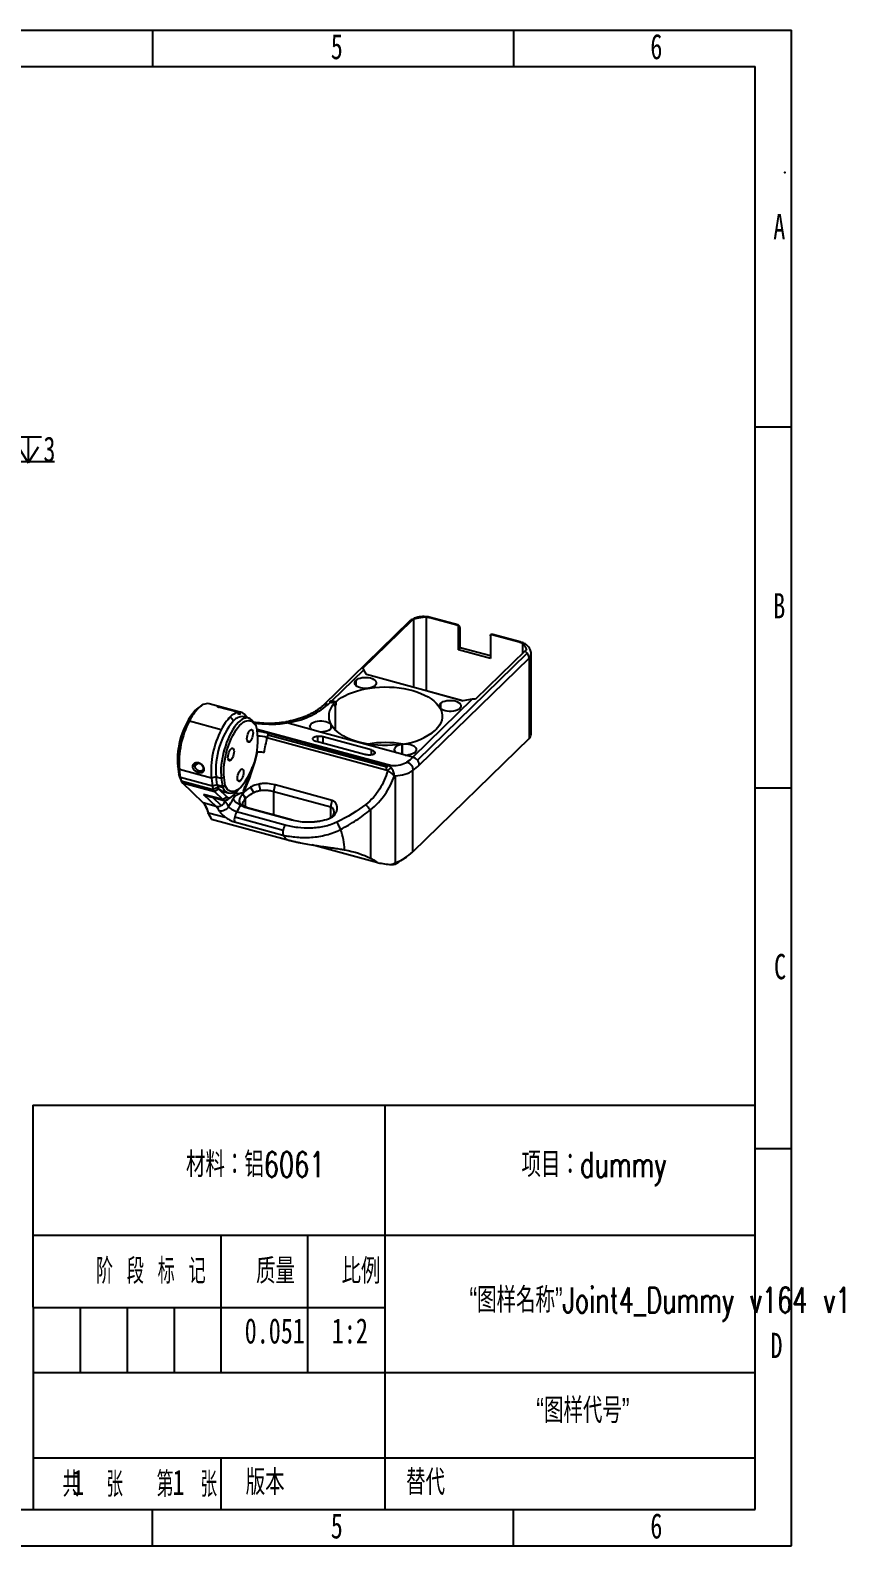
# Model space of a CAD drawing. Header units: millimetres. Extents: x 0 to 304, y 0 to 210.
# Drawn here: x 191.6 to 304.2, y 0 to 210 of the extents above; entities that cross this region are included whole.
import ezdxf

# ---------------------------------------------------------------- set-up
doc = ezdxf.new("R2010")
doc.units = ezdxf.units.MM
doc.header["$PDSIZE"] = -1
doc.layers.add('图框', color=7, linetype='Continuous')
doc.styles.add('SLDTEXTSTYLE0', font='TXT', dxfattribs={"width": 0.7, "bigfont": 'bigfont'})
doc.styles.add('SLDTEXTSTYLE1', font='TXT', dxfattribs={"width": 0.6, "bigfont": 'bigfont'})
doc.styles.add('SLDTEXTSTYLE2', font='TXT', dxfattribs={"width": 0.614286, "bigfont": 'bigfont'})
doc.styles.add('SLDTEXTSTYLE3', font='TXT', dxfattribs={"width": 0.7})
doc.dimstyles.new('SLDDIMSTYLE2', dxfattribs={"dimtxt": 3.5, "dimasz": 4.08, "dimexe": 0, "dimexo": 0.0625, "dimgap": 0.875, "dimtad": 0, "dimtih": 1, "dimtoh": 1, "dimlfac": 2, "dimrnd": 1e-09, "dimzin": 12, "dimdsep": 46, "dimtxsty": 'SLDTEXTSTYLE3', "dimsah": 1, "dimcen": 0, "dimadec": 0, "dimazin": 3, "dimtfac": 1, "dimtofl": 0, "dimtmove": 0, "dimatfit": 3, "dimfxl": 1, "dimfrac": 2, "dimtolj": 1, "dimtzin": 12, "dimarcsym": 0})

# ---------------------------------------------------------------- blocks, each defined once
blk = doc.blocks.new('SW_SYMBOL_HOLE_DEPTH')
at = {"layer": '图框', "color": 0}
for p, q in [((0, 875), (800, 875)), ((100, 555), (400, 75)), ((400, 875), (400, 75)), ((700, 555), (400, 75))]:
    blk.add_line(p, q, dxfattribs=at)
blk = doc.blocks.new('_D_2')
at = {"layer": '图框'}
for p, q in [((154.77, 167.2), (156.08, 166.46)), ((156.08, 166.46), (184.86, 150.24)), ((184.86, 150.24), (194.95, 150.24))]:
    blk.add_line(p, q, dxfattribs=at)
blk.add_solid([(156.08, 166.46), (159.38, 164.01), (159.88, 164.9)], dxfattribs=at)
at = {"layer": '图框', "xscale": 0.0045117371, "yscale": 0.0045117371, "zscale": 0.0045117371}
blk.add_blockref('SW_SYMBOL_HOLE_DEPTH', (189.52, 149.72), dxfattribs=at)
at = {"layer": '图框', "char_height": 3.5, "attachment_point": 1, "style": 'SLDTEXTSTYLE3'}
for s, insert in [('R3', (186.45, 153.71)), ('3', (193.41, 153.71))]:
    blk.add_mtext(s, dxfattribs=dict(at, insert=insert))

msp = doc.modelspace()

# ---------------------------------------------------------------- linework, layer by layer
at = {"color": 7, "linetype": 'Continuous'}
for q in [(296.0803, 190.3554), (296.1056, 190.2995)]:
    msp.add_line((296.0803, 190.3064), q, dxfattribs=at)
at = {"color": 7, "linetype": 'Continuous', "lineweight": 25}
for p, q in [((244.12, 128.1156), (232.2121, 116.4932)), ((237.6188, 121.573), (244.4358, 128.2266)), ((244.6579, 128.4222), (244.6579, 118.9521)), ((246.426, 128.7201), (246.426, 118.4931)), ((246.9048, 128.6136), (250.6636, 127.592)), ((250.793, 127.6057), (247.0343, 128.6272)), ((244.0469, 128.0551), (232.139, 116.4328)), ((250.8847, 124.1387), (250.8847, 127.305)), ((251.1019, 126.9222), (251.1019, 124.3507)), ((251.1308, 124.4108), (251.1308, 126.9823)), ((255.3068, 126.1032), (255.3068, 122.9369)), ((255.5279, 126.27), (259.2867, 125.2485)), ((259.4161, 125.2621), (255.6573, 126.2837)), ((251.1019, 124.3507), (250.8847, 124.1387)), ((255.3068, 122.9369), (250.8847, 124.1387)), ((251.1308, 124.4884), (255.3068, 123.3535)), ((260.09, 123.9721), (253.273, 117.3186)), ((259.7655, 125.0947), (259.7655, 123.6554)), ((245.2022, 108.8502), (260.4058, 123.6894)), ((245.4612, 108.1737), (260.6649, 123.0129)), ((260.6649, 123.0129), (260.6649, 111.8698)), ((260.9538, 112.4707), (260.9538, 123.6138)), ((233.368, 117.092), (237.765, 121.3837)), ((236.6864, 119.9216), (236.6864, 119.2005)), ((238.1655, 120.7166), (237.765, 121.3837)), ((251.505, 117.0912), (238.1655, 120.7166)), ((246.376, 118.4852), (246.426, 118.4931)), ((246.426, 118.4931), (251.5549, 117.0992)), ((214.4311, 115.7547), (214.8733, 116.0631)), ((215.2612, 116.3899), (214.7853, 116.0531)), ((220.8034, 115.4812), (216.3813, 116.6831)), ((220.3227, 115.4884), (217.6787, 116.207)), ((217.8742, 116.1539), (217.8902, 116.2323)), ((217.8902, 116.2323), (220.5341, 115.5137)), ((232.8375, 116.5743), (233.1613, 116.8903)), ((233.7042, 116.7261), (233.2506, 116.8494)), ((233.4839, 117.0772), (233.9376, 116.9539)), ((233.4839, 117.0772), (233.4839, 116.786)), ((233.7042, 116.7261), (233.7042, 116.2975)), ((233.7042, 116.5887), (233.9376, 116.5253)), ((233.8174, 116.4123), (233.8174, 113.0552)), ((233.9376, 116.5253), (233.9376, 116.9539)), ((252.8001, 117.2975), (244.5768, 109.2712)), ((248.4123, 116.7348), (248.4123, 116.0137)), ((252.8001, 117.2975), (251.505, 117.0912)), ((218.0469, 113.0768), (213.6248, 114.2786)), ((219.7376, 114.3125), (219.2954, 114.8612)), ((220.435, 115.2905), (220.702, 115.2179)), ((221.822, 114.6863), (221.1145, 114.8786)), ((221.79, 114.695), (221.2457, 115.2215)), ((221.2457, 115.2215), (221.4496, 114.7875)), ((222.2258, 114.4491), (222.3894, 114.101)), ((222.7513, 113.9408), (222.2258, 114.4491)), ((222.3894, 114.101), (222.9, 113.6071)), ((230.6147, 113.0658), (227.1274, 114.0136)), ((233.2573, 113.752), (233.2573, 113.2916)), ((233.2597, 113.2956), (233.2597, 113.748)), ((221.6335, 111.5576), (222.024, 111.4515)), ((241.656, 108.0592), (223.0302, 113.1213)), ((224.3774, 112.0012), (240.8378, 107.5277)), ((224.5087, 112.3874), (240.9691, 107.9138)), ((241.1613, 108.0907), (224.7009, 112.5643)), ((231.7779, 112.7497), (230.6147, 113.0658)), ((237.8596, 109.6545), (231.2264, 111.4573)), ((231.3978, 111.4107), (231.3978, 112.1464)), ((242.3405, 109.879), (231.7779, 112.7497)), ((238.793, 110.2835), (232.1598, 112.0862)), ((232.1598, 111.2036), (232.1598, 112.0862)), ((260.6649, 111.8698), (244.5835, 96.1739)), ((238.793, 110.2835), (238.793, 109.5726)), ((239.2817, 109.7575), (239.2817, 110.0037)), ((243.5038, 109.5628), (242.3405, 109.879)), ((243.1044, 111.0725), (243.1044, 109.6714)), ((243.1121, 109.6693), (243.1121, 111.0737)), ((244.5768, 109.2712), (243.5038, 109.5628)), ((212.2491, 107.5425), (212.0351, 107.975)), ((212.0351, 107.975), (212.1789, 106.8804)), ((216.6712, 106.3407), (212.2491, 107.5425)), ((212.3929, 106.4479), (212.2491, 107.5425)), ((214.4256, 108.0489), (214.0977, 107.9967)), ((214.4256, 108.0489), (214.8465, 108.4596)), ((215.544, 107.7449), (215.6454, 107.576)), ((219.0064, 108.9934), (219.3969, 108.8873)), ((244.5835, 96.1739), (244.5835, 107.4299)), ((212.3929, 106.4479), (212.1789, 106.8804)), ((212.2654, 106.5258), (212.501, 106.0046)), ((212.2827, 106.4849), (212.5227, 105.9535)), ((216.815, 105.2461), (212.3929, 106.4479)), ((212.501, 106.0046), (216.9231, 104.8027)), ((212.6859, 105.71), (217.108, 104.5082)), ((215.5504, 102.9391), (212.6859, 105.71)), ((217.3416, 106.5328), (216.6712, 106.3407)), ((216.6712, 106.3407), (216.815, 105.2461)), ((217.4854, 105.4382), (216.815, 105.2461)), ((217.5719, 105.0836), (216.9231, 104.8027)), ((217.3416, 106.5328), (218.0491, 106.3405)), ((217.4854, 105.4382), (217.3416, 106.5328)), ((217.4854, 105.4382), (218.1929, 105.2459)), ((217.509, 105.298), (218.2165, 105.1057)), ((218.0491, 106.3405), (218.4514, 106.4558)), ((218.0491, 106.3405), (218.1929, 105.2459)), ((218.1929, 105.2459), (218.5951, 105.3612)), ((218.5951, 105.3612), (218.4514, 106.4558)), ((220.32, 106.0968), (220.7104, 105.9907)), ((221.9423, 106.9099), (221.9653, 106.9036)), ((222.5315, 104.3781), (222.1096, 105.1222)), ((223.4616, 104.6676), (223.3055, 105.5501)), ((225.327, 104.5349), (225.5002, 105.4197)), ((233.3929, 103.2747), (225.5002, 105.4197)), ((242.1243, 106.6956), (242.1243, 94.6137)), ((217.3192, 102.4584), (215.5504, 102.9391)), ((218.2604, 103.3934), (215.6072, 104.1145)), ((215.6072, 104.1145), (217.3192, 102.4584)), ((216.0973, 103.9206), (218.4527, 103.2805)), ((216.8453, 103.7173), (218.0439, 102.5579)), ((217.7198, 104.8479), (217.108, 104.5082)), ((217.108, 104.5082), (218.2604, 103.3934)), ((218.8722, 103.7331), (217.7198, 104.8479)), ((218.8722, 103.7331), (218.2604, 103.3934)), ((218.2951, 104.5049), (219.0027, 104.3126)), ((218.5428, 103.1379), (218.373, 103.3021)), ((219.1454, 103.6329), (218.6019, 103.2681)), ((218.9397, 103.4079), (219.4156, 103.7447)), ((219.6912, 103.9819), (219.906, 103.9235)), ((220.4758, 104.177), (220.0026, 104.3056)), ((220.0741, 104.593), (220.3596, 104.7951)), ((221.0615, 104.2137), (221.0312, 104.2412)), ((221.19, 104.8775), (221.1257, 104.6026)), ((221.134, 104.3822), (221.1431, 104.3798)), ((221.4984, 103.6166), (221.1722, 103.9508)), ((221.4067, 102.3726), (221.4067, 103.5213)), ((225.327, 104.5349), (233.2196, 102.3899)), ((225.327, 101.2711), (225.327, 104.5349)), ((233.2196, 102.3899), (233.3929, 103.2747)), ((216.1574, 101.923), (215.9253, 102.427)), ((215.9675, 102.3588), (216.1063, 102.0518)), ((216.2963, 101.5809), (218.5716, 100.9625)), ((219.9034, 100.993), (226.6097, 99.1704)), ((226.8836, 99.8623), (220.1771, 101.685)), ((221.4826, 102.3039), (227.7779, 100.5929)), ((221.6957, 102.258), (221.4826, 102.3039)), ((227.9682, 100.5533), (221.6957, 102.258)), ((233.1073, 100.8197), (233.0137, 100.7831)), ((233.0913, 100.8133), (233.0579, 100.7989)), ((233.2196, 100.9005), (233.2196, 102.3899)), ((238.6931, 101.9647), (238.6931, 95.2925)), ((216.6877, 100.6892), (227.0575, 97.8709)), ((219.8744, 100.3086), (226.5806, 98.486)), ((239.7395, 94.639), (230.6045, 97.1217)), ((241.8389, 94.4077), (242.1243, 94.6137)), ((242.9335, 94.9352), (243.7329, 95.4829))]:
    msp.add_line(p, q, dxfattribs=at)
at = {"color": 7, "linetype": 'Continuous', "lineweight": 25, "flags": 128}
for points in [[(244.12, 128.1156), (244.0617, 128.0691), (244.0469, 128.0551)], [(250.8847, 127.305), (250.9309, 127.3077), (250.9732, 127.2946), (251.0107, 127.266), (251.0426, 127.2224), (251.0681, 127.1649), (251.0867, 127.0946), (251.0981, 127.0131), (251.1019, 126.9222)], [(239.3397, 119.2005), (239.1776, 119.0742), (238.9708, 118.9665), (238.7272, 118.8817), (238.4561, 118.823), (238.168, 118.7927), (237.874, 118.7919), (237.5853, 118.8206), (237.313, 118.8778), (237.0676, 118.9613), (236.8586, 119.0678), (236.6939, 119.1933), (236.58, 119.3329), (236.5211, 119.4813), (236.5195, 119.6327), (236.5753, 119.7814), (236.6864, 119.9216)], [(236.6864, 119.9216), (236.8485, 120.048), (237.0553, 120.1557), (237.2989, 120.2405), (237.57, 120.2992), (237.8581, 120.3295), (238.1521, 120.3303), (238.4408, 120.3016), (238.7131, 120.2444), (238.9584, 120.1609), (239.1675, 120.0544), (239.3321, 119.9289), (239.4461, 119.7893), (239.505, 119.6409), (239.5066, 119.4895), (239.4508, 119.3408), (239.3397, 119.2005)], [(233.9376, 116.9539), (234.2991, 117.2505), (234.709, 117.53), (235.1641, 117.7903), (235.6612, 118.0293), (236.1965, 118.2454), (236.7659, 118.4368), (237.3653, 118.6023), (237.9902, 118.7405), (238.6359, 118.8504), (239.2976, 118.9312), (239.9704, 118.9824), (240.6493, 119.0034), (241.3291, 118.9942), (242.0048, 118.9548), (242.6715, 118.8855), (243.324, 118.7869), (243.9576, 118.6596), (244.5675, 118.5047), (245.1492, 118.3232), (245.6983, 118.1166), (246.2107, 117.8863), (246.6827, 117.6341), (247.1107, 117.3619), (247.4914, 117.0717), (247.8222, 116.7656), (248.1004, 116.446), (248.324, 116.1153), (248.4914, 115.7758), (248.6014, 115.4301), (248.653, 115.0809), (248.6459, 114.7306), (248.5801, 114.382), (248.4562, 114.0376), (248.2751, 113.7), (248.0381, 113.3717), (247.747, 113.0552)], [(214.7853, 116.0531), (214.6798, 115.9742), (214.4311, 115.7547)], [(220.5341, 115.5137), (220.629, 115.3466), (220.702, 115.2179)], [(232.2121, 116.4932), (232.1539, 116.4467), (232.1403, 116.4339)], [(251.0655, 116.0137), (250.9034, 115.8873), (250.6966, 115.7797), (250.453, 115.6949), (250.1819, 115.6362), (249.8939, 115.6058), (249.5998, 115.605), (249.3111, 115.6338), (249.0388, 115.691), (248.7935, 115.7745), (248.5844, 115.881), (248.4198, 116.0065), (248.3058, 116.1461), (248.2469, 116.2944), (248.2453, 116.4459), (248.3012, 116.5946), (248.4123, 116.7348)], [(248.4123, 116.7348), (248.5743, 116.8612), (248.7811, 116.9688), (249.0248, 117.0536), (249.2958, 117.1123), (249.5839, 117.1427), (249.878, 117.1435), (250.1667, 117.1147), (250.4389, 117.0575), (250.6843, 116.9741), (250.8933, 116.8675), (251.058, 116.7421), (251.172, 116.6025), (251.2309, 116.4541), (251.2324, 116.3026), (251.1766, 116.1539), (251.0655, 116.0137)], [(222.2258, 114.4491), (222.0419, 114.5918), (221.8407, 114.681), (221.6245, 114.7156), (221.3957, 114.6955), (221.1565, 114.6207), (220.9098, 114.492), (220.658, 114.3109), (220.4039, 114.0794), (220.1503, 113.7998), (219.8999, 113.4752), (219.6553, 113.1091), (219.4192, 112.7054), (219.1942, 112.2686), (218.9827, 111.8032), (218.7868, 111.3143), (218.6089, 110.8072), (218.4507, 110.2873), (218.3139, 109.7602), (218.2002, 109.2316), (218.1105, 108.7072), (218.0461, 108.1926), (218.0074, 107.6934), (217.995, 107.2149), (218.0089, 106.7624), (218.0491, 106.3405)], [(218.4514, 106.4558), (218.4124, 106.8708), (218.4003, 107.317), (218.4152, 107.7893), (218.4569, 108.2821), (218.5249, 108.7897), (218.6185, 109.3061), (218.7365, 109.8254), (218.8775, 110.3415), (219.04, 110.8482), (219.2219, 111.3398), (219.4213, 111.8105), (219.6357, 112.2547), (219.8626, 112.6673), (220.0995, 113.0435), (220.3435, 113.3788), (220.5917, 113.6695), (220.8414, 113.9119), (221.0895, 114.1034), (221.3333, 114.2417), (221.5697, 114.3252), (221.7961, 114.3528), (222.0098, 114.3244), (222.2084, 114.2401), (222.3894, 114.101)], [(220.4905, 115.1927), (220.3973, 115.3568), (220.3227, 115.4884)], [(230.3924, 113.2936), (230.3335, 113.4419), (230.3319, 113.5932), (230.3876, 113.7418), (230.4984, 113.8819), (230.6601, 114.0083), (230.8666, 114.1159), (231.1098, 114.2008), (231.3805, 114.2596), (231.6682, 114.2901), (231.962, 114.2912), (232.2506, 114.2627), (232.5228, 114.2058), (232.7683, 114.1227), (232.9776, 114.0165), (233.1428, 113.8914), (233.2573, 113.752)], [(233.2597, 113.748), (233.3199, 113.5882), (233.3138, 113.4255), (233.2416, 113.2671), (233.1065, 113.1199), (232.9146, 112.9906), (232.6743, 112.8849), (232.3964, 112.8074), (232.0931, 112.7617), (231.7779, 112.7497)], [(243.1044, 111.0725), (242.4402, 110.983), (241.7633, 110.9237), (241.0791, 110.895), (240.3925, 110.8971), (239.7089, 110.93), (239.0335, 110.9934), (238.3714, 111.0869), (237.7276, 111.2097), (237.107, 111.3609), (236.5143, 111.5394), (235.9541, 111.7438), (235.4306, 111.9726), (234.9477, 112.224), (234.5092, 112.496), (234.1184, 112.7868), (233.7782, 113.0939), (233.4913, 113.4151), (233.2597, 113.748)], [(222.024, 111.4515), (221.9153, 111.3716), (221.814, 111.3498), (221.727, 111.3875), (221.6603, 111.4822), (221.6183, 111.6273), (221.604, 111.813), (221.6183, 112.0266), (221.6603, 112.2536), (221.727, 112.4785), (221.814, 112.686), (221.9153, 112.862), (222.024, 112.9944)], [(222.024, 112.9944), (222.1327, 113.0742), (222.234, 113.096), (222.321, 113.0583), (222.3878, 112.9637), (222.4297, 112.8186), (222.444, 112.6329), (222.4297, 112.4192), (222.3878, 112.1922), (222.321, 111.9673), (222.234, 111.7598), (222.1327, 111.5839), (222.024, 111.4515)], [(219.3969, 108.8873), (219.2882, 108.8075), (219.1869, 108.7857), (219.0999, 108.8234), (219.0331, 108.918), (218.9912, 109.0631), (218.9769, 109.2488), (218.9912, 109.4624), (219.0331, 109.6895), (219.0999, 109.9144), (219.1869, 110.1219), (219.2882, 110.2978), (219.3969, 110.4302)], [(219.3969, 110.4302), (219.5056, 110.51), (219.6069, 110.5318), (219.6939, 110.4941), (219.7606, 110.3995), (219.8026, 110.2544), (219.8169, 110.0687), (219.8026, 109.8551), (219.7606, 109.6281), (219.6939, 109.4032), (219.6069, 109.1957), (219.5056, 109.0197), (219.3969, 108.8873)], [(242.3405, 109.879), (242.1819, 110.0198), (242.084, 110.1745), (242.0513, 110.3364), (242.0852, 110.4982), (242.1841, 110.6528), (242.3437, 110.7933), (242.557, 110.9134), (242.8143, 111.0079), (243.1044, 111.0725)], [(243.1121, 111.0737), (243.4001, 111.1036), (243.6939, 111.1041), (243.9822, 111.075), (244.254, 111.0175), (244.4989, 110.9339), (244.7074, 110.8273), (244.8715, 110.7018), (244.985, 110.5622), (245.0435, 110.4139), (245.0447, 110.2626), (244.9887, 110.1141), (244.8775, 109.974), (244.7154, 109.8478), (244.5087, 109.7403), (244.2652, 109.6556), (243.9944, 109.5969)], [(214.4256, 108.0489), (214.453, 108.2089), (214.5324, 108.3384), (214.6561, 108.4247), (214.812, 108.4593), (214.9848, 108.4389), (215.1576, 108.3654), (215.3135, 108.246), (215.4372, 108.0925), (215.5166, 107.9198), (215.544, 107.7449)], [(215.544, 107.7449), (215.5166, 107.5849), (215.4372, 107.4554), (215.3135, 107.3691), (215.1576, 107.3345), (214.9848, 107.355), (214.812, 107.4285), (214.6561, 107.5478), (214.5324, 107.7013), (214.453, 107.874), (214.4256, 108.0489)], [(220.7104, 105.9907), (220.6017, 105.9109), (220.5004, 105.8891), (220.4134, 105.9268), (220.3467, 106.0214), (220.3047, 106.1665), (220.2904, 106.3522), (220.3047, 106.5658), (220.3467, 106.7928), (220.4134, 107.0178), (220.5004, 107.2253), (220.6017, 107.4012), (220.7104, 107.5336)], [(220.7104, 107.5336), (220.8192, 107.6134), (220.9205, 107.6352), (221.0074, 107.5975), (221.0742, 107.5029), (221.1162, 107.3578), (221.1305, 107.1721), (221.1162, 106.9585), (221.0742, 106.7315), (221.0074, 106.5065), (220.9205, 106.299), (220.8192, 106.1231), (220.7104, 105.9907)], [(212.2654, 106.5258), (212.2807, 106.4893), (212.2827, 106.4849)], [(220.7104, 105.0907), (220.4572, 104.8678), (220.2068, 104.6961), (219.9618, 104.5773), (219.725, 104.5129), (219.499, 104.5033), (219.2862, 104.5489), (219.0889, 104.649), (218.9093, 104.8027), (218.7495, 105.0081), (218.611, 105.2631)], [(215.915, 102.456), (215.9187, 102.4456), (215.9253, 102.427)]]:
    msp.add_lwpolyline(points, dxfattribs=at)
at = {"color": 7, "linetype": 'Continuous', "lineweight": 25}
for centre, radius, start, end in [((244.4863, 127.578), 0.6505, 94.455174, 124.275145), ((246.9887, 128.4383), 0.1943, 76.444747, 115.58974), ((250.7479, 127.4137), 0.1972, 77.051331, 115.305554), ((251.0464, 126.9859), 0.0845, 311.087399, 357.508236), ((255.6118, 126.0948), 0.1943, 76.444747, 115.58974), ((251.0464, 124.4144), 0.0845, 311.085022, 357.553078), ((259.3706, 125.0733), 0.1942, 76.370428, 115.592838), ((259.3891, 122.8712), 1.3051, 38.825186, 57.515858), ((259.5623, 122.9786), 1.1031, 1.782632, 40.121683), ((260.1093, 123.6501), 0.8453, 311.088135, 357.494361), ((222.6101, 108.9769), 10.6223, 140.352095, 185.412015), ((219.905, 111.2137), 6.9882, 136.057209, 153.986497), ((216.1814, 115.0253), 1.6698, 83.125086, 141.574272), ((220.549, 114.5376), 0.9762, 44.468713, 90.872571), ((225.571, 125.131), 11.2258, 277.969393, 310.338563), ((232.6115, 115.8651), 0.7443, 72.324253, 122.452629), ((235.2834, 114.9682), 2.363, 131.93453, 210.975059), ((233.3151, 117.1082), 0.2667, 234.782709, 256.002007), ((233.3693, 116.6432), 0.4488, 75.203428, 90.167022), ((236.6799, 113.4782), 4.0992, 134.29236, 136.545896), ((236.8811, 113.2721), 4.3872, 132.138819, 134.292776), ((224.7416, 108.4997), 12.5291, 152.533133, 184.381568), ((227.8861, 107.5441), 10.5929, 140.286134, 185.477976), ((224.3271, 110.0119), 6.9882, 136.057209, 153.986497), ((220.9233, 113.3498), 2.2214, 105.687721, 137.125303), ((220.932, 113.3649), 1.5246, 83.125086, 141.574272), ((220.7222, 114.152), 1.0661, 91.085773, 102.551817), ((213.1135, 111.5835), 9.9935, 319.480448, 11.68242), ((229.1029, 107.3103), 12.4695, 152.455006, 184.459696), ((222.8761, 106.4091), 5.7901, 74.971909, 87.462631), ((194.8407, 116.6411), 29.899, 346.979335, 351.072587), ((225.5237, 111.8268), 1.1594, 151.087594, 171.347322), ((224.7943, 112.2699), 0.3088, 107.603316, 157.647565), ((231.0466, 113.7096), 0.7753, 212.446591, 236.139208), ((242.1283, 119.7864), 8.768, 276.442234, 309.85234), ((260.0959, 112.5133), 0.8589, 311.480404, 357.157696), ((193.9822, 116.7912), 29.8531, 335.438591, 346.786452), ((240.7822, 96.3293), 14.9609, 80.635054, 99.364946), ((243.5531, 112.4009), 2.8385, 269.00375, 278.943645), ((239.5956, 114.3251), 7.0961, 305.976013, 314.585049), ((244.2306, 108.0821), 1.2385, 38.330959, 73.769849), ((194.0853, 116.6699), 29.6108, 335.950313, 342.885372), ((240.0815, 113.6319), 7.6637, 305.976013, 314.585049), ((244.3587, 108.1394), 1.1031, 1.782632, 40.121683), ((213.6664, 107.0555), 1.4979, 186.71235, 200.712094), ((214.2524, 106.6668), 1.8723, 186.71235, 200.712094), ((213.2848, 106.2911), 0.8345, 200.081358, 224.133425), ((218.6744, 105.4649), 1.8723, 186.71235, 200.712094), ((219.3451, 105.6798), 1.8753, 187.399759, 191.745077), ((218.7951, 105.5587), 1.3122, 191.459422, 201.22989), ((218.7279, 105.72), 1.2899, 199.094782, 250.394675), ((218.1989, 105.3128), 0.6676, 200.081358, 224.133425), ((220.0526, 105.4875), 1.8753, 187.399759, 191.745077), ((219.3084, 105.4403), 1.142, 197.033742, 312.102669), ((220.2106, 105.5719), 1.6291, 187.428389, 190.924438), ((213.7508, 101.1938), 2.5069, 20.01307, 44.1223), ((217.7069, 105.0893), 0.8345, 200.081358, 224.133425), ((217.5065, 103.5247), 1.1061, 299.068859, 339.532265), ((218.5629, 103.69), 0.4237, 224.434155, 275.275295), ((216.7326, 101.3351), 2.5548, 25.439446, 44.881676), ((218.4998, 103.993), 0.732, 278.018322, 306.941628), ((219.1142, 103.9704), 0.3389, 224.434155, 275.275295), ((204.5784, 111.9449), 17.3094, 326.663791, 330.820295), ((219.053, 104.2495), 0.6234, 278.524235, 312.210461), ((216.8309, 106.9945), 4.1543, 309.472712, 314.401545), ((219.8381, 104.3365), 0.4185, 245.382124, 279.337382), ((215.3396, 108.4548), 6.2412, 314.803265, 324.725245), ((219.818, 104.4869), 0.5702, 278.876593, 290.630091), ((205.3516, 117.0226), 20.229, 320.889468, 321.319021), ((217.5589, 103.4019), 0.9734, 255.743126, 299.883323), ((215.7219, 100.8677), 2.2542, 25.439446, 44.881676), ((204.0357, 112.0148), 19.1638, 327.382363, 330.796961), ((230.2567, 108.652), 8.338, 288.490235, 289.762965), ((237.4, 105.6852), 12.0374, 290.077577, 293.10825), ((239.121, 102.0658), 8.0345, 291.950401, 312.83435), ((238.6187, 101.265), 7.6606, 297.388741, 304.28067)]:
    msp.add_arc(centre, radius, start, end, dxfattribs=at)
for points, knots in [([(247.0343, 128.6272), (246.9726, 128.6428), (246.7999, 128.6865), (246.5046, 128.7326), (246.1513, 128.7561), (245.7969, 128.7472), (245.446, 128.7062), (245.103, 128.6318), (244.7714, 128.5219), (244.4717, 128.3781), (244.2289, 128.2206), (244.1008, 128.1041), (244.0469, 128.0551)], [0, 0, 0, 0, 0.060000018, 0.16783238, 0.274598139, 0.381153006, 0.488350335, 0.597025407, 0.708332307, 0.823238649, 0.925675885, 1, 1, 1, 1]), ([(244.4358, 128.2266), (244.4545, 128.2446), (244.4917, 128.2804), (244.5474, 128.3307), (244.6027, 128.3786), (244.6395, 128.4076), (244.6579, 128.4222)], [0, 0, 0, 0, 0.25189083, 0.50110991, 0.74979799, 1, 1, 1, 1]), ([(244.6579, 128.4222), (244.6912, 128.4338), (244.757, 128.4569), (244.8562, 128.4862), (244.9544, 128.5123), (245.0518, 128.5355), (245.1489, 128.5567), (245.246, 128.5764), (245.3437, 128.595), (245.4429, 128.6128), (245.5696, 128.6341), (245.722, 128.6574), (245.8985, 128.6815), (246.073, 128.7018), (246.249, 128.7173), (246.3664, 128.7191), (246.426, 128.7201)], [0, 0, 0, 0, 0.05738629, 0.11371707, 0.16921343, 0.2241328, 0.27876756, 0.33344205, 0.38850834, 0.4443408, 0.50133023, 0.60280857, 0.70124121, 0.79892421, 0.89792908, 1, 1, 1, 1]), ([(246.426, 128.7201), (246.4658, 128.7132), (246.5452, 128.6994), (246.6646, 128.6738), (246.7844, 128.6455), (246.8645, 128.6243), (246.9048, 128.6136)], [0, 0, 0, 0, 0.25076973, 0.49920725, 0.74799892, 1, 1, 1, 1]), ([(250.6636, 127.592), (250.6738, 127.5888), (250.6941, 127.5825), (250.7239, 127.5678), (250.7522, 127.5499), (250.7786, 127.5288), (250.8028, 127.5051), (250.8242, 127.4791), (250.8427, 127.4515), (250.858, 127.4227), (250.87, 127.3931), (250.8785, 127.3634), (250.8837, 127.3338), (250.8844, 127.3146), (250.8847, 127.305)], [0, 0, 0, 0, 0.08549562, 0.17028568, 0.25450489, 0.33827603, 0.42170381, 0.50487048, 0.58783359, 0.67062584, 0.75325674, 0.83571566, 0.91797602, 1, 1, 1, 1]), ([(251.1308, 126.9823), (251.13, 127.0172), (251.1276, 127.1218), (251.1012, 127.27), (251.0418, 127.4153), (250.9545, 127.5217), (250.866, 127.588), (250.8061, 127.5975), (250.7894, 127.6001)], [0, 0, 0, 0, 0.12405394, 0.37204091, 0.58265894, 0.76312943, 0.93425438, 1, 1, 1, 1]), ([(255.3068, 126.1032), (255.3072, 126.1144), (255.3082, 126.137), (255.3158, 126.1686), (255.3281, 126.1976), (255.3453, 126.2232), (255.3671, 126.2447), (255.3932, 126.2614), (255.423, 126.2729), (255.456, 126.2784), (255.4913, 126.2782), (255.5156, 126.2727), (255.5279, 126.27)], [0, 0, 0, 0, 0.09846562, 0.19725867, 0.2963191, 0.39561417, 0.49514947, 0.59497751, 0.69520211, 0.79597745, 0.89750093, 1, 1, 1, 1]), ([(255.6567, 126.2775), (255.6257, 126.286), (255.5522, 126.3061), (255.4595, 126.2873), (255.4055, 126.2655), (255.3902, 126.2593)], [0, 0, 0, 0, 0.34346038, 0.81440944, 1, 1, 1, 1]), ([(259.2867, 125.2485), (259.3667, 125.2259), (259.5265, 125.1809), (259.6859, 125.1234), (259.7655, 125.0947)], [0, 0, 0, 0, 0.50080788, 1, 1, 1, 1]), ([(260.9494, 123.6122), (260.9508, 123.631), (260.9587, 123.7378), (260.9231, 123.9308), (260.8449, 124.1781), (260.7218, 124.4057), (260.5626, 124.6127), (260.3664, 124.7997), (260.1325, 124.9665), (259.86, 125.1103), (259.6152, 125.2051), (259.4613, 125.2492), (259.4161, 125.2621)], [0, 0, 0, 0, 0.02324878, 0.13238304, 0.23910379, 0.34549539, 0.45387106, 0.56662597, 0.68591187, 0.81259263, 0.94490187, 1, 1, 1, 1]), ([(259.7655, 125.0947), (259.7757, 125.0826), (259.796, 125.0588), (259.8259, 125.0187), (259.8555, 124.9767), (259.885, 124.9327), (259.9148, 124.8873), (259.945, 124.8403), (259.9758, 124.7919), (260.0071, 124.7418), (260.0468, 124.6766), (260.0929, 124.5963), (260.1465, 124.5), (260.2008, 124.3992), (260.2568, 124.2909), (260.2935, 124.2091), (260.3121, 124.1677)], [0, 0, 0, 0, 0.05716266, 0.11317385, 0.16828989, 0.2228038, 0.27704254, 0.33136271, 0.38614498, 0.44178764, 0.49869982, 0.6004015, 0.69937167, 0.7977624, 0.89745885, 1, 1, 1, 1]), ([(260.3121, 124.1677), (260.2936, 124.1531), (260.2568, 124.1241), (260.2013, 124.0763), (260.1458, 124.026), (260.1087, 123.9901), (260.09, 123.9721)], [0, 0, 0, 0, 0.25020201, 0.498890091, 0.748109168, 1, 1, 1, 1]), ([(217.5412, 116.2736), (217.5408, 116.2733), (217.5358, 116.2695), (217.5452, 116.2624), (217.5539, 116.2558)], [0, 0, 0, 0, 0.067888228, 1, 1, 1, 1]), ([(217.8902, 116.2323), (217.8816, 116.2346), (217.8634, 116.2395), (217.8326, 116.2472), (217.7975, 116.2554), (217.7449, 116.2666), (217.6776, 116.2784), (217.6172, 116.2855), (217.5744, 116.2869), (217.5598, 116.284), (217.5518, 116.2825)], [0, 0, 0, 0, 0.06711437, 0.14307582, 0.22788183, 0.32152887, 0.52079957, 0.72007269, 0.84785755, 1, 1, 1, 1]), ([(217.5539, 116.2558), (217.558, 116.2532), (217.5661, 116.248), (217.5826, 116.2399), (217.6009, 116.2322), (217.6203, 116.225), (217.64, 116.2184), (217.6593, 116.2124), (217.6725, 116.2088), (217.6787, 116.207)], [0, 0, 0, 0, 0.17632856, 0.34150326, 0.4955217, 0.63838187, 0.7700822, 0.89062169, 1, 1, 1, 1]), ([(232.139, 116.4328), (232.0887, 116.3849), (231.942, 116.2455), (231.6648, 116.0173), (231.2941, 115.7529), (230.8813, 115.4983), (230.4291, 115.2555), (229.9393, 115.0265), (229.4142, 114.8132), (228.8564, 114.6173), (228.2691, 114.4404), (227.6658, 114.2867), (227.2187, 114.1913), (226.9791, 114.1461), (226.944, 114.1394)], [0, 0, 0, 0, 0.04890893, 0.14240042, 0.23579753, 0.32918503, 0.42271094, 0.51647529, 0.61052171, 0.70485904, 0.79947526, 0.89434639, 0.98454047, 1, 1, 1, 1]), ([(233.1613, 116.8903), (233.1552, 116.8951), (233.1431, 116.9048), (233.1301, 116.9198), (233.1213, 116.9353), (233.1156, 116.9565), (233.1194, 116.9837), (233.1435, 117.0159), (233.1833, 117.0462), (233.2375, 117.0708), (233.3003, 117.0886), (233.3455, 117.0909), (233.368, 117.092)], [0, 0, 0, 0, 0.06256407, 0.1241376, 0.18587706, 0.24892983, 0.37449284, 0.50025871, 0.62559123, 0.75164469, 0.87610638, 1, 1, 1, 1]), ([(226.9473, 114.1382), (226.5625, 114.0799), (225.7867, 113.9625), (224.5705, 113.937), (223.4985, 113.9807), (222.8413, 114.0615), (222.5953, 114.0917)], [0, 0, 0, 0, 0.27372122, 0.55179464, 0.83222778, 1, 1, 1, 1]), ([(222.6718, 114.0177), (222.8919, 113.9889), (223.5381, 113.9041), (224.6211, 113.8471), (225.8973, 113.8527), (226.719, 113.9602), (227.1274, 114.0136)], [0, 0, 0, 0, 0.14781671, 0.43404901, 0.71869628, 1, 1, 1, 1]), ([(226.9503, 114.1215), (226.9655, 114.1287), (227.0165, 114.1528), (227.0816, 114.071), (227.1274, 114.0136)], [0, 0, 0, 0, 0.29751167, 1, 1, 1, 1]), ([(224.7009, 112.5643), (224.6082, 112.5828), (224.421, 112.6201), (224.1337, 112.6782), (223.8398, 112.738), (223.5785, 112.7896), (223.3563, 112.8348), (223.1941, 112.8677), (223.1035, 112.8868), (223.0693, 112.894)], [0, 0, 0, 0, 0.16060907, 0.32417111, 0.49987255, 0.67794064, 0.79652254, 0.92335525, 1, 1, 1, 1]), ([(231.3978, 112.1464), (231.3745, 112.144), (231.3279, 112.1393), (231.2604, 112.1296), (231.195, 112.1181), (231.132, 112.1046), (231.072, 112.0893), (231.0153, 112.0722), (230.9622, 112.0536), (230.8753, 112.018), (230.759, 111.9516), (230.6784, 111.8437), (230.7019, 111.7308), (230.7875, 111.648), (230.8738, 111.5927), (230.9504, 111.5536), (231.0358, 111.5178), (231.1274, 111.4855), (231.1937, 111.4666), (231.2264, 111.4573)], [0, 0, 0, 0, 0.03104599, 0.06220582, 0.09348194, 0.12487678, 0.15639274, 0.18803221, 0.21979752, 0.25169099, 0.35723887, 0.50013128, 0.64455506, 0.74859087, 0.80169902, 0.8533614, 0.90360923, 0.95247646, 1, 1, 1, 1]), ([(232.1598, 112.0862), (232.1392, 112.0916), (232.0981, 112.1023), (232.0343, 112.1158), (231.9697, 112.1275), (231.9045, 112.1371), (231.8391, 112.1446), (231.7737, 112.1503), (231.7086, 112.154), (231.6442, 112.1559), (231.5806, 112.156), (231.5182, 112.1544), (231.4572, 112.1514), (231.4175, 112.148), (231.3978, 112.1464)], [0, 0, 0, 0, 0.08813014, 0.17537816, 0.26174685, 0.34723909, 0.43185783, 0.51560611, 0.5984871, 0.68050404, 0.76166028, 0.84195929, 0.92140463, 1, 1, 1, 1]), ([(223.9709, 109.9047), (223.8735, 109.9272), (223.6792, 109.9722), (223.359, 109.988), (223.1035, 109.9806), (222.9646, 109.9555), (222.9268, 109.9487)], [0, 0, 0, 0, 0.29569045, 0.59035659, 0.88832693, 1, 1, 1, 1]), ([(239.2817, 110.0037), (239.2885, 109.993), (239.3021, 109.9718), (239.3158, 109.9398), (239.3244, 109.9082), (239.3282, 109.8665), (239.3197, 109.8157), (239.2879, 109.7588), (239.2353, 109.7071), (239.1394, 109.6471), (238.9745, 109.5904), (238.7636, 109.5621), (238.578, 109.5568), (238.4326, 109.5613), (238.2848, 109.5737), (238.1378, 109.5938), (237.9937, 109.6203), (237.9044, 109.6431), (237.8596, 109.6545)], [0, 0, 0, 0, 0.03152181, 0.06275287, 0.09386582, 0.12503529, 0.18774327, 0.25024462, 0.31258024, 0.375525, 0.50017734, 0.62488263, 0.68791736, 0.7502514, 0.81270536, 0.87532105, 0.93743062, 1, 1, 1, 1]), ([(238.793, 110.2835), (238.8123, 110.278), (238.8507, 110.2672), (238.9053, 110.2489), (238.9574, 110.2294), (239.0066, 110.2084), (239.0531, 110.186), (239.1112, 110.1546), (239.1753, 110.1127), (239.2386, 110.0593), (239.2672, 110.0223), (239.2817, 110.0037)], [0, 0, 0, 0, 0.084078072, 0.167396954, 0.250317757, 0.333206794, 0.416430798, 0.50035211, 0.667520565, 0.833097166, 1, 1, 1, 1]), ([(214.0977, 107.9967), (214.098, 108.0124), (214.0987, 108.0437), (214.1045, 108.0895), (214.1137, 108.134), (214.1267, 108.1771), (214.1434, 108.2189), (214.1768, 108.285), (214.2387, 108.3688), (214.3433, 108.4524), (214.467, 108.5113), (214.6045, 108.5415), (214.7503, 108.5441), (214.899, 108.5175), (215.0458, 108.4639), (215.1858, 108.3836), (215.3146, 108.2809), (215.4277, 108.1577), (215.5215, 108.0202), (215.5801, 107.8966), (215.6138, 107.7961), (215.6317, 107.7206), (215.6432, 107.6466), (215.6447, 107.5994), (215.6454, 107.576)], [0, 0, 0, 0, 0.02080047, 0.0414398, 0.06202597, 0.0826678, 0.10347323, 0.12454769, 0.18646259, 0.24936325, 0.31161252, 0.37456212, 0.43714159, 0.50003269, 0.56281483, 0.62550632, 0.6884364, 0.75070519, 0.81358625, 0.87552072, 0.9069119, 0.93859072, 0.96954971, 1, 1, 1, 1]), ([(215.6454, 107.576), (215.6451, 107.5603), (215.6445, 107.5291), (215.6395, 107.484), (215.6314, 107.4407), (215.6201, 107.3992), (215.6055, 107.3595), (215.5762, 107.2973), (215.5215, 107.2206), (215.4277, 107.1475), (215.3145, 107.099), (215.1858, 107.0772), (215.0458, 107.0804), (214.899, 107.109), (214.7501, 107.1607), (214.6042, 107.2354), (214.4667, 107.3296), (214.343, 107.4425), (214.2385, 107.5696), (214.1677, 107.6934), (214.1252, 107.8048), (214.1019, 107.9017), (214.0991, 107.965), (214.0977, 107.9967)], [0, 0, 0, 0, 0.02080227, 0.04144335, 0.06203125, 0.08267482, 0.10348202, 0.12455831, 0.18647817, 0.24938356, 0.31163908, 0.37459418, 0.43717779, 0.50007322, 0.56295522, 0.62569393, 0.68864371, 0.75077139, 0.81378743, 0.87568043, 0.91750115, 0.95865391, 1, 1, 1, 1]), ([(222.0626, 107.1807), (221.9771, 106.933), (221.8058, 106.4362), (221.5277, 105.7107), (221.3183, 105.1925), (221.1993, 104.9222), (221.1815, 104.8818)], [0, 0, 0, 0, 0.313809859, 0.629348995, 0.944592167, 1, 1, 1, 1]), ([(241.0936, 107.3807), (240.8303, 106.51), (240.4641, 105.6449), (239.4603, 104.0434), (238.8264, 103.309), (238.0597, 102.7178)], [0, 0, 0, 0, 0.5, 0.5, 1, 1, 1, 1]), ([(240.9691, 107.9137), (240.9387, 107.8606), (240.9109, 107.7981), (240.8658, 107.6655), (240.8484, 107.5955), (240.8378, 107.5277)], [0, 0, 0, 0, 0.5, 0.5, 1, 1, 1, 1]), ([(241.572, 107.7993), (241.5107, 107.7709), (241.426, 107.7113), (241.2521, 107.5586), (241.1628, 107.4665), (241.0936, 107.3807)], [0, 0, 0, 0, 0.5, 0.5, 1, 1, 1, 1]), ([(241.0936, 107.3807), (241.1875, 107.3167), (241.2816, 107.2516), (241.4623, 107.124), (241.5486, 107.062), (241.7876, 106.8862), (241.9243, 106.78), (242.0279, 106.6928)], [0, 0, 0, 0, 0.25, 0.25, 0.5, 0.5, 1, 1, 1, 1]), ([(242.0279, 106.6928), (242.0123, 106.8581), (241.9661, 107.0445), (241.8533, 107.331), (241.8079, 107.4287), (241.7014, 107.6204), (241.6404, 107.714), (241.572, 107.7993)], [0, 0, 0, 0, 0.5, 0.5, 0.75, 0.75, 1, 1, 1, 1]), ([(243.7641, 108.5825), (243.8799, 108.5511), (243.9939, 108.4959), (244.2013, 108.3463), (244.2946, 108.252), (244.4463, 108.0387), (244.5046, 107.9197), (244.5775, 107.6749), (244.592, 107.5493), (244.5835, 107.4299)], [0, 0, 0, 0, 0.25, 0.25, 0.5, 0.5, 0.75, 0.75, 1, 1, 1, 1]), ([(222.1096, 105.1222), (222.0038, 105.061), (221.8999, 104.9944), (221.7036, 104.855), (221.4269, 104.6393), (221.1934, 104.4118), (221.0479, 104.2617)], [0, 0, 0, 0, 0.25, 0.25, 0.5, 1, 1, 1, 1]), ([(223.3055, 105.5501), (223.0086, 105.4985), (222.7542, 105.4206), (222.452, 105.2987), (222.3645, 105.2577), (222.2183, 105.1838), (222.1624, 105.1528), (222.1096, 105.1222)], [0, 0, 0, 0, 0.5, 0.5, 0.75, 0.75, 1, 1, 1, 1]), ([(225.5002, 105.4197), (225.1578, 105.5128), (224.7988, 105.5759), (224.253, 105.6144), (224.0672, 105.6181), (223.7838, 105.6065), (223.6886, 105.5997), (223.4975, 105.5799), (223.4009, 105.5666), (223.3055, 105.5501)], [0, 0, 0, 0, 0.5, 0.5, 0.75, 0.75, 0.875, 0.875, 1, 1, 1, 1]), ([(238.6931, 101.9647), (239.4997, 102.577), (240.1809, 103.322), (241.0121, 104.5363), (241.2568, 104.9568), (241.6855, 105.8149), (241.8699, 106.2526), (242.028, 106.6927)], [0, 0, 0, 0, 0.5, 0.5, 0.75, 0.75, 1, 1, 1, 1]), ([(215.6072, 104.1145), (215.661, 104.0876), (215.7585, 104.0388), (215.8936, 103.9854), (216.0033, 103.9469), (216.0682, 103.9297), (216.0976, 103.9219)], [0, 0, 0, 0, 0.33751614, 0.61229088, 0.8243215, 1, 1, 1, 1]), ([(220.0189, 103.9532), (220.0047, 103.9356), (219.9911, 103.9192), (219.9632, 103.886), (219.9492, 103.8695), (219.9074, 103.8197), (219.8796, 103.786), (219.7968, 103.6784), (219.7422, 103.597), (219.6911, 103.5057)], [0, 0, 0, 0, 0.125, 0.125, 0.25, 0.25, 0.5, 0.5, 1, 1, 1, 1]), ([(220.7636, 102.6647), (220.6479, 102.6962), (220.5272, 102.7433), (220.2945, 102.8616), (220.1824, 102.9328), (219.9839, 103.0884), (219.8975, 103.1729), (219.7634, 103.3422), (219.7157, 103.4271), (219.6911, 103.5057)], [0, 0, 0, 0, 0.25, 0.25, 0.5, 0.5, 0.75, 0.75, 1, 1, 1, 1]), ([(220.0189, 103.9532), (220.0355, 103.9596), (220.0677, 103.9721), (220.1183, 103.9948), (220.1688, 104.0189), (220.228, 104.0484), (220.2989, 104.0846), (220.3838, 104.1287), (220.4452, 104.1609), (220.4758, 104.1769)], [0, 0, 0, 0, 0.13657495, 0.26556068, 0.38705946, 0.50119375, 0.66840715, 0.8344992, 1, 1, 1, 1]), ([(220.4758, 104.1769), (220.4962, 104.1873), (220.5364, 104.2079), (220.5999, 104.2364), (220.6646, 104.2628), (220.731, 104.2868), (220.8001, 104.3091), (220.8721, 104.3293), (220.9541, 104.3489), (221.044, 104.3669), (221.1105, 104.3755), (221.1431, 104.3798)], [0, 0, 0, 0, 0.10943695, 0.21651456, 0.32151186, 0.42472475, 0.52646469, 0.63267344, 0.7379506, 0.87163486, 1, 1, 1, 1]), ([(221.0312, 104.2412), (220.9362, 104.1248), (220.8477, 104.006), (220.7317, 103.8208), (220.6959, 103.7579), (220.6328, 103.6288), (220.6054, 103.5632), (220.5613, 103.4253), (220.5446, 103.3524), (220.5303, 103.2016), (220.5331, 103.1227), (220.5637, 102.9732), (220.5907, 102.9017), (220.6664, 102.771), (220.7128, 102.7141), (220.7636, 102.6647)], [0, 0, 0, 0, 0.25, 0.25, 0.375, 0.375, 0.5, 0.5, 0.625, 0.625, 0.75, 0.75, 0.875, 0.875, 1, 1, 1, 1]), ([(221.6957, 102.258), (221.5574, 102.2956), (221.411, 102.3457), (221.223, 102.4581), (221.1646, 102.5016), (221.0947, 102.5817), (221.0746, 102.6107), (221.0432, 102.673), (221.0321, 102.707), (221.016, 102.8115), (221.027, 102.8839), (221.0731, 103.0239), (221.1052, 103.089), (221.1769, 103.2132), (221.2163, 103.273), (221.305, 103.3957), (221.3538, 103.4578), (221.4067, 103.5213)], [0, 0, 0, 0, 0.25, 0.25, 0.375, 0.375, 0.4375, 0.4375, 0.5, 0.5, 0.625, 0.625, 0.75, 0.75, 0.875, 0.875, 1, 1, 1, 1]), ([(221.1722, 103.9508), (221.1504, 103.9968), (221.1188, 104.0635), (221.0826, 104.1515), (221.0684, 104.1935), (221.0615, 104.2137)], [0, 0, 0, 0, 0.5343939, 0.77620993, 1, 1, 1, 1]), ([(221.3709, 103.4912), (221.3626, 103.518), (221.3456, 103.5729), (221.3141, 103.6552), (221.2778, 103.7384), (221.2287, 103.8366), (221.1936, 103.9075), (221.1722, 103.9508)], [0, 0, 0, 0, 0.16779607, 0.34323091, 0.52643345, 0.71058883, 1, 1, 1, 1]), ([(221.4984, 103.6166), (221.4773, 103.5963), (221.4344, 103.5547), (221.3924, 103.5127), (221.3709, 103.4912)], [0, 0, 0, 0, 0.48992369, 1, 1, 1, 1]), ([(222.5315, 104.3781), (222.57, 104.3975), (222.6099, 104.4167), (222.7089, 104.4608), (222.7667, 104.4849), (222.9646, 104.5581), (223.1272, 104.6071), (223.3303, 104.6454)], [0, 0, 0, 0, 0.25, 0.25, 0.5, 0.5, 1, 1, 1, 1]), ([(223.4616, 104.6676), (223.5999, 104.6884), (223.7433, 104.7014), (224.0291, 104.7125), (224.1725, 104.7107), (224.3139, 104.7023)], [0, 0, 0, 0, 0.5, 0.5, 1, 1, 1, 1]), ([(233.076, 100.8052), (233.1478, 100.831), (233.2151, 100.8615), (233.3403, 100.9289), (233.4005, 100.9673), (233.5721, 101.0933), (233.6738, 101.1921), (233.8421, 101.4039), (233.9096, 101.5168), (233.9855, 101.6828), (234.0071, 101.7386), (234.0446, 101.8555), (234.0601, 101.9158), (234.0952, 102.0996), (234.1032, 102.2263), (234.0883, 102.4137), (234.0789, 102.4756), (234.0509, 102.597), (234.0328, 102.6553), (233.96, 102.8321), (233.8858, 102.9533), (233.6756, 103.1555), (233.5392, 103.2349), (233.3929, 103.2747)], [0, 0, 0, 0, 0.0625, 0.0625, 0.125, 0.125, 0.25, 0.25, 0.375, 0.375, 0.4375, 0.4375, 0.5, 0.5, 0.625, 0.625, 0.6875, 0.6875, 0.75, 0.75, 0.875, 0.875, 1, 1, 1, 1]), ([(215.9253, 102.427), (215.9751, 102.2865), (216.0257, 102.1432), (216.1295, 101.8492), (216.1831, 101.6974), (216.2364, 101.5466)], [0, 0, 0, 0, 0.5, 0.5, 1, 1, 1, 1]), ([(216.6809, 100.6986), (216.646, 100.7626), (216.5737, 100.8953), (216.4652, 101.1006), (216.3514, 101.3196), (216.2755, 101.4693), (216.2364, 101.5466)], [0, 0, 0, 0, 0.22475012, 0.46615207, 0.72447335, 1, 1, 1, 1]), ([(216.6877, 100.6892), (216.6129, 100.8481), (216.5431, 101.0029), (216.4126, 101.3014), (216.352, 101.445), (216.2961, 101.5806)], [0, 0, 0, 0, 0.5, 0.5, 1, 1, 1, 1]), ([(219.0396, 102.4325), (218.9355, 102.2134), (218.7365, 102.0206), (218.2622, 101.8029), (217.9891, 101.7731), (217.7576, 101.836)], [0, 0, 0, 0, 0.5, 0.5, 1, 1, 1, 1]), ([(217.7576, 101.836), (217.8163, 101.7179), (217.9168, 101.577), (218.1935, 101.2748), (218.3694, 101.1142), (218.5716, 100.9625)], [0, 0, 0, 0, 0.5, 0.5, 1, 1, 1, 1]), ([(218.5716, 100.9625), (218.7611, 100.8204), (218.9732, 100.686), (219.4172, 100.4612), (219.6488, 100.3699), (219.8744, 100.3086)], [0, 0, 0, 0, 0.5, 0.5, 1, 1, 1, 1]), ([(220.1771, 101.685), (220.0605, 101.7166), (219.9404, 101.7665), (219.7088, 101.8906), (219.5977, 101.9652), (219.3954, 102.118), (219.3045, 102.1961), (219.1505, 102.3329), (219.0873, 102.3911), (219.0396, 102.4325)], [0, 0, 0, 0, 0.25, 0.25, 0.5, 0.5, 0.75, 0.75, 1, 1, 1, 1]), ([(219.9034, 100.993), (219.8754, 100.8655), (219.8582, 100.7384), (219.8483, 100.5043), (219.8555, 100.3973), (219.8744, 100.3086)], [0, 0, 0, 0, 0.5, 0.5, 1, 1, 1, 1]), ([(220.1771, 101.685), (220.1187, 101.5938), (220.064, 101.485), (219.9704, 101.2482), (219.9315, 101.1205), (219.9034, 100.993)], [0, 0, 0, 0, 0.5, 0.5, 1, 1, 1, 1]), ([(220.7636, 102.6647), (220.8167, 102.6129), (220.8746, 102.5694), (220.9924, 102.4942), (221.1751, 102.3967), (221.364, 102.3361), (221.4826, 102.3039)], [0, 0, 0, 0, 0.25, 0.25, 0.5, 1, 1, 1, 1]), ([(233.2196, 102.3899), (233.2525, 102.381), (233.2861, 102.3657), (233.3608, 102.3125), (233.4019, 102.2728), (233.4575, 102.2005), (233.4751, 102.1742), (233.5093, 102.1153), (233.5257, 102.083), (233.5703, 101.9791), (233.5938, 101.9001), (233.6135, 101.7753), (233.6176, 101.7328), (233.6205, 101.6475), (233.6192, 101.6055), (233.6066, 101.4766), (233.5858, 101.3838), (233.5111, 101.2009), (233.456, 101.1105), (233.3129, 100.95), (233.2273, 100.8808), (233.1198, 100.8256)], [0, 0, 0, 0, 0.125, 0.125, 0.25, 0.25, 0.3125, 0.3125, 0.375, 0.375, 0.5, 0.5, 0.5625, 0.5625, 0.625, 0.625, 0.75, 0.75, 0.875, 0.875, 1, 1, 1, 1]), ([(234.5661, 99.2515), (235.3244, 99.6486), (236.0553, 100.0776), (237.4382, 100.9867), (238.0901, 101.4668), (238.6931, 101.9647)], [0, 0, 0, 0, 0.5, 0.5, 1, 1, 1, 1]), ([(238.0597, 102.7178), (238.1536, 102.5924), (238.2629, 102.4552), (238.4835, 102.1927), (238.595, 102.0676), (238.6931, 101.9647)], [0, 0, 0, 0, 0.5, 0.5, 1, 1, 1, 1]), ([(226.5803, 98.4859), (227.189, 98.3443), (227.8288, 98.2426), (229.1515, 98.132), (229.8355, 98.1238), (231.2157, 98.224), (231.9109, 98.3318), (232.9323, 98.596), (233.2693, 98.7013), (233.765, 98.8868), (233.9286, 98.9532), (234.1709, 99.0601), (234.2516, 99.0971), (234.3709, 99.1539), (234.4102, 99.173), (234.4898, 99.2125), (234.5308, 99.2331), (234.5659, 99.2514)], [0, 0, 0, 0, 0.25, 0.25, 0.5, 0.5, 0.75, 0.75, 0.875, 0.875, 0.9375, 0.9375, 0.96875, 0.96875, 0.984375, 0.984375, 1, 1, 1, 1]), ([(234.0382, 100.26), (233.4907, 99.9948), (232.9031, 99.7985), (231.6971, 99.529), (231.0781, 99.4553), (229.8442, 99.4128), (229.2294, 99.4443), (228.0298, 99.5926), (227.4448, 99.7092), (226.8833, 99.862)], [0, 0, 0, 0, 0.25, 0.25, 0.5, 0.5, 0.75, 0.75, 1, 1, 1, 1]), ([(227.7779, 100.5929), (228.4019, 100.4234), (229.0637, 100.3249), (230.0811, 100.288), (230.5957, 100.2981), (231.0972, 100.3486), (231.4262, 100.3909), (231.5874, 100.4165), (231.7466, 100.4461)], [0, 0, 0, 0, 0.5, 0.5, 0.75, 0.875, 0.875, 1, 1, 1, 1]), ([(234.0382, 100.26), (234.1196, 100.1147), (234.2155, 99.937), (234.4024, 99.5798), (234.4935, 99.4002), (234.5661, 99.2515)], [0, 0, 0, 0, 0.5, 0.5, 1, 1, 1, 1]), ([(227.0572, 97.8706), (227.1266, 97.852), (227.257, 97.817), (227.4426, 97.7691), (227.6041, 97.7283), (227.7413, 97.6945), (227.8536, 97.6673), (227.9409, 97.6464), (228.1578, 97.5952), (228.5072, 97.5165), (229.1664, 97.3781), (230.0143, 97.2183), (231.0026, 97.0547), (232.057, 96.898), (232.9266, 96.7749), (233.6453, 96.6708), (234.1021, 96.6019), (234.4957, 96.5395), (234.8282, 96.4843), (235.0271, 96.4485), (235.1175, 96.4322)], [0, 0, 0, 0, 0.02780776, 0.05224598, 0.07334466, 0.09112799, 0.10561508, 0.11682067, 0.12475561, 0.18893582, 0.24948787, 0.37097539, 0.49934909, 0.60567507, 0.74986559, 0.81399033, 0.87109577, 0.92115787, 0.96414025, 1, 1, 1, 1]), ([(238.6931, 95.2925), (238.7413, 95.2679), (238.8374, 95.2188), (238.9773, 95.1424), (239.1137, 95.0641), (239.2463, 94.9836), (239.3753, 94.901), (239.5005, 94.8161), (239.6223, 94.7291), (239.7004, 94.669), (239.7395, 94.639)], [0, 0, 0, 0, 0.12623462, 0.25198267, 0.37731033, 0.50228443, 0.62697241, 0.75144213, 0.87576183, 1, 1, 1, 1])]:
    msp.add_open_spline(points, degree=3, knots=knots, dxfattribs=at)
for points in [[(237.765, 121.3837), (237.7155, 121.4662), (237.6652, 121.5313), (237.6188, 121.573)], [(253.273, 117.3186), (253.123, 117.3302), (252.9603, 117.323), (252.8001, 117.2975)], [(222.9, 113.6071), (222.8506, 113.7182), (222.801, 113.8295), (222.7513, 113.9408)], [(240.8378, 107.5277), (240.9311, 107.5023), (241.0204, 107.4512), (241.0936, 107.3807)], [(241.1613, 108.0907), (241.102, 108.0861), (241.0301, 108.0199), (240.9691, 107.9137)], [(241.6561, 108.0598), (241.495, 108.0635), (241.3298, 108.0739), (241.1613, 108.0907)], [(241.572, 107.7993), (241.4577, 107.9418), (241.3144, 108.0431), (241.1613, 108.0907)], [(243.7641, 108.5825), (243.2375, 108.2046), (242.5019, 108.0404), (241.6561, 108.0598)], [(242.124, 106.6959), (243.0979, 106.7272), (243.9549, 106.9625), (244.5835, 107.4299)], [(218.611, 105.2631), (218.4799, 105.211), (218.3475, 105.1581), (218.2165, 105.1057)], [(242.0278, 106.6934), (242.06, 106.694), (242.092, 106.6948), (242.124, 106.6959)], [(221.0467, 104.2603), (221.0415, 104.254), (221.0363, 104.2476), (221.0312, 104.2412)], [(221.0479, 104.2617), (221.0475, 104.2613), (221.0471, 104.2608), (221.0467, 104.2604)], [(221.0615, 104.2137), (221.0566, 104.2292), (221.0517, 104.2448), (221.0467, 104.2603)], [(221.1257, 104.6026), (221.1296, 104.5283), (221.1324, 104.4549), (221.134, 104.3822)], [(221.4067, 103.5213), (221.3946, 103.5113), (221.3827, 103.5012), (221.3709, 103.4912)], [(221.4984, 103.6166), (221.7508, 103.8597), (222.0219, 104.0848), (222.3154, 104.2595)], [(222.3154, 104.2595), (222.3853, 104.3011), (222.4568, 104.3407), (222.5315, 104.3781)], [(223.3303, 104.6454), (223.3723, 104.6533), (223.4161, 104.6607), (223.4616, 104.6676)], [(224.3139, 104.7023), (224.533, 104.6894), (224.7526, 104.6609), (224.9688, 104.6186)], [(224.9688, 104.6186), (225.0897, 104.5949), (225.2095, 104.5669), (225.327, 104.5349)], [(216.1574, 101.923), (216.1398, 101.9671), (216.1228, 102.0101), (216.1063, 102.0518)], [(216.2961, 101.5806), (216.2462, 101.7016), (216.2, 101.8163), (216.1574, 101.923)], [(238.0597, 102.7178), (236.8805, 101.8085), (235.5213, 100.9779), (234.0382, 100.26)], [(216.6809, 100.6986), (216.6831, 100.6955), (216.6854, 100.6924), (216.6877, 100.6892)], [(226.6097, 99.1704), (226.553, 98.9161), (226.5426, 98.6634), (226.5803, 98.4859)], [(226.8833, 99.862), (226.7665, 99.6799), (226.6664, 99.4244), (226.6097, 99.1704)], [(231.7466, 100.4461), (232.1363, 100.5187), (232.5226, 100.6179), (232.901, 100.7445)], [(235.1175, 96.4322), (235.0837, 97.4026), (234.8981, 98.3513), (234.5661, 99.2515)], [(226.5803, 98.4859), (226.7671, 98.2824), (226.9263, 98.077), (227.0572, 97.8706)], [(235.1175, 96.4322), (236.4996, 96.1768), (237.6914, 95.7969), (238.6931, 95.2925)], [(239.7395, 94.639), (240.3688, 94.5384), (240.9727, 94.451), (241.5324, 94.3794)], [(241.5324, 94.3794), (241.6439, 94.3865), (241.7462, 94.3959), (241.8389, 94.4077)], [(241.8389, 94.4077), (241.9555, 94.4225), (242.0571, 94.4411), (242.1428, 94.4632)]]:
    msp.add_open_spline(points, degree=3, dxfattribs=at)
at = {"color": 7, "linetype": 'Continuous'}
msp.add_point((296.0803, 190.3064), dxfattribs=at)
at = {"layer": '图框'}
for p, q in [((0, 210), (297, 210)), ((208.5, 210), (208.5, 205)), ((258.5, 210), (258.5, 205)), ((297, 0), (297, 210)), ((297, 155), (292, 155)), ((191.9681, 61.0522), (292, 61.0522)), ((297, 55), (292, 55)), ((198.5, 33), (198.5, 24)), ((205, 33), (205, 24)), ((211.5, 33), (211.5, 24)), ((208.5, 0), (208.5, 5)), ((258.5, 0), (258.5, 5)), ((0, 0), (297, 0))]:
    msp.add_line(p, q, dxfattribs=at)
at = {"layer": '图框', "linetype": 'Continuous', "lineweight": 25}
for p in [(25, 205), (292, 5)]:
    msp.add_line(p, (292, 205), dxfattribs=at)
at = {"layer": '图框', "lineweight": 25}
for p, q in [((297, 105), (292, 105)), ((191.9681, 61.0522), (192.0047, 5)), ((240.6919, 61), (240.6919, 5)), ((191.9799, 43.0522), (291.9799, 43.0522)), ((218, 43.0691), (218, 24.0691)), ((230, 43), (230, 24)), ((192.0152, 33), (240.6919, 33)), ((192, 24), (292, 24)), ((192, 12.1661), (292, 12.1661)), ((218, 12.1661), (218, 5)), ((25, 5), (292, 5))]:
    msp.add_line(p, q, dxfattribs=at)

# ---------------------------------------------------------------- texts
at = {"layer": '图框', "char_height": 3.5}
for s, insert, attachment_point, style in [('5', (234.0444, 209.4995), 2, 'SLDTEXTSTYLE3'), ('6', (278.2969, 209.4995), 2, 'SLDTEXTSTYLE3'), ('A', (295.3203, 184.5403), 2, 'SLDTEXTSTYLE3'), ('B', (295.3203, 131.9995), 2, 'SLDTEXTSTYLE3'), ('C', (295.4273, 81.9995), 2, 'SLDTEXTSTYLE3'), ('材料：铝6061', (222.7492, 54.5771), 2, 'SLDTEXTSTYLE0'), ('项目：dummy', (269.65, 54.5771), 2, 'SLDTEXTSTYLE0'), ('阶 段 标 记', (208.2861, 39.8054), 2, 'SLDTEXTSTYLE2'), ('质量', (225.5533, 39.8054), 2, 'SLDTEXTSTYLE0'), ('比例', (237.4005, 39.8054), 2, 'SLDTEXTSTYLE0'), ('“图样名称”Joint4_Dummy v164 v1', (278.7931, 35.7907), 2, 'SLDTEXTSTYLE0'), ('0.051', (225.4554, 31.5205), 2, 'SLDTEXTSTYLE3'), ('1:2', (235.8582, 31.5205), 2, 'SLDTEXTSTYLE3'), ('D', (294.9297, 29.4995), 2, 'SLDTEXTSTYLE3'), ('“图样代号”', (268.1266, 20.4896), 2, 'SLDTEXTSTYLE0'), ('共  张', (200.2625, 10.2618), 2, 'SLDTEXTSTYLE1'), ('第  张', (213.2899, 10.2618), 2, 'SLDTEXTSTYLE1'), ('版本', (224.1202, 10.5314), 2, 'SLDTEXTSTYLE0'), ('替代', (243.6406, 10.5314), 1, 'SLDTEXTSTYLE0'), ('1', (197.3926, 10.5314), 1, 'SLDTEXTSTYLE3'), ('1', (211.295, 10.5314), 1, 'SLDTEXTSTYLE3'), ('5', (234.0444, 4.4995), 2, 'SLDTEXTSTYLE3'), ('6', (278.2969, 4.4995), 2, 'SLDTEXTSTYLE3')]:
    msp.add_mtext(s, dxfattribs=dict(at, insert=insert, attachment_point=attachment_point, style=style))

# ---------------------------------------------------------------- dimensions: what is measured, and where the dimension line sits
at = {"layer": '图框'}
dim = msp.add_radius_dim(center=(154.7688, 167.1964), mpoint=(156.0755, 166.46), text='<>{\\fGDT;x}3', dimstyle='SLDDIMSTYLE2', dxfattribs=at)
dim.commit()
dim.dimension.update_dxf_attribs({"geometry": '_D_2', "text_midpoint": (190.6998, 151.8816), "dimtype": 164})

doc.saveas('drawing.dxf')
